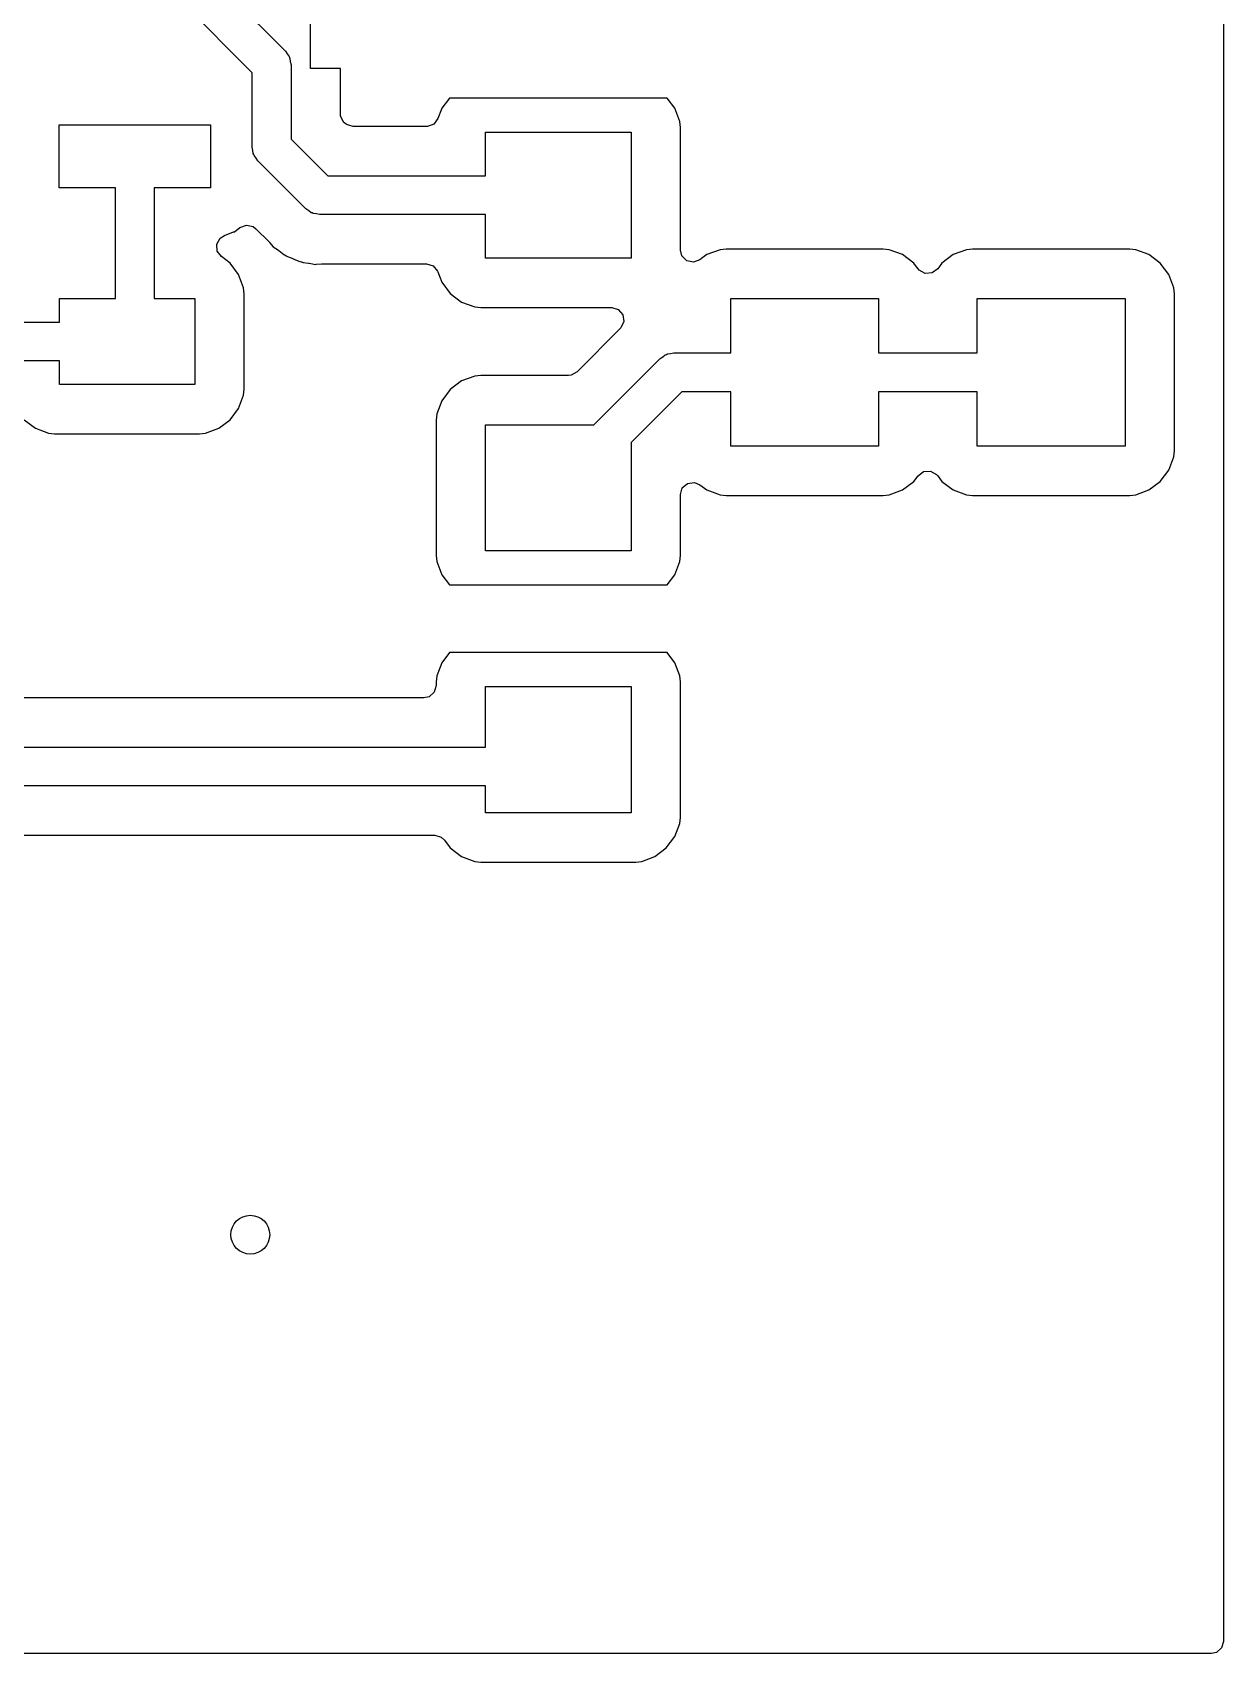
# Model space of a CAD drawing. Extents: x 4.34 to 6.68, y -4.43 to -2.89.
# Drawn here: x 6.198 to 6.681, y -4.431 to -3.773 of the extents above; entities that cross this region are included whole.
import ezdxf

# ---------------------------------------------------------------- set-up
doc = ezdxf.new("R2010")
doc.units = 0
doc.header["$MEASUREMENT"] = 0
doc.layers.add('BLACK', color=7, linetype='CONTINUOUS')

msp = doc.modelspace()

# ---------------------------------------------------------------- linework, layer by layer
at = {"layer": 'BLACK', "linetype": 'CONTINUOUS'}
for p, q in [((6.68108, -2.89587), (6.68108, -4.42595)), ((6.26993, -3.75017), (6.30031, -3.78055)), ((6.28686, -3.78937), (6.2588, -3.7613)), ((6.31049, -3.78768), (6.31049, -3.76241)), ((6.30031, -3.78055), (6.30101, -3.78166)), ((6.30101, -3.78166), (6.30183, -3.78269)), ((6.30183, -3.78269), (6.30193, -3.78313)), ((6.28686, -3.81957), (6.28686, -3.78937)), ((6.30193, -3.78313), (6.30217, -3.78352)), ((6.30217, -3.78352), (6.30232, -3.78483)), ((6.30232, -3.78483), (6.30261, -3.78611)), ((6.30261, -3.78611), (6.30261, -3.81631)), ((6.32263, -3.78768), (6.31049, -3.78768)), ((6.32263, -3.80596), (6.32263, -3.78768)), ((6.36686, -3.79969), (6.36381, -3.80376)), ((6.4553, -3.79969), (6.36686, -3.79969)), ((6.45834, -3.80376), (6.4553, -3.79969)), ((6.32274, -3.80702), (6.32263, -3.80596)), ((6.32408, -3.80947), (6.32274, -3.80702)), ((6.36224, -3.80795), (6.36056, -3.81018)), ((6.36368, -3.80409), (6.36224, -3.80795)), ((6.36381, -3.80376), (6.36368, -3.80409)), ((6.46036, -3.80913), (6.45834, -3.80376)), ((6.46062, -3.81157), (6.46036, -3.80913)), ((6.20852, -3.83611), (6.20852, -3.81052)), ((6.20852, -3.81052), (6.26993, -3.81052)), ((6.26993, -3.81052), (6.26993, -3.83611)), ((6.32433, -3.80971), (6.32408, -3.80947)), ((6.32515, -3.81038), (6.32433, -3.80971)), ((6.32783, -3.81117), (6.32515, -3.81038)), ((6.35759, -3.81117), (6.32783, -3.81117)), ((6.35794, -3.81115), (6.35759, -3.81117)), ((6.36056, -3.81018), (6.35794, -3.81115)), ((6.38155, -3.83119), (6.38155, -3.81347)), ((6.38155, -3.81347), (6.4406, -3.81347)), ((6.4406, -3.81347), (6.4406, -3.86465)), ((6.46062, -3.8613), (6.46062, -3.81157)), ((6.28716, -3.82085), (6.28686, -3.81957)), ((6.2873, -3.82216), (6.28716, -3.82085)), ((6.28754, -3.82255), (6.2873, -3.82216)), ((6.28764, -3.82299), (6.28754, -3.82255)), ((6.30261, -3.81631), (6.31749, -3.83119)), ((6.28846, -3.82402), (6.28764, -3.82299)), ((6.28916, -3.82513), (6.28846, -3.82402)), ((6.30866, -3.84463), (6.28916, -3.82513)), ((6.31749, -3.83119), (6.38155, -3.83119)), ((6.23135, -3.83611), (6.20852, -3.83611)), ((6.23135, -3.88091), (6.23135, -3.83611)), ((6.26993, -3.83611), (6.2471, -3.83611)), ((6.2471, -3.83611), (6.2471, -3.88091)), ((6.30977, -3.84533), (6.30866, -3.84463)), ((6.3108, -3.84615), (6.30977, -3.84533)), ((6.31124, -3.84625), (6.3108, -3.84615)), ((6.31162, -3.84649), (6.31124, -3.84625)), ((6.31293, -3.84664), (6.31162, -3.84649)), ((6.31421, -3.84693), (6.31293, -3.84664)), ((6.38155, -3.84693), (6.31421, -3.84693)), ((6.38155, -3.86465), (6.38155, -3.84693)), ((6.27384, -3.8565), (6.2756, -3.85536)), ((6.2756, -3.85536), (6.27932, -3.85397)), ((6.27932, -3.85397), (6.27965, -3.85385)), ((6.27965, -3.85385), (6.28187, -3.85218)), ((6.28187, -3.85218), (6.28449, -3.8512)), ((6.28449, -3.8512), (6.28722, -3.85179)), ((6.28722, -3.85179), (6.28836, -3.85264)), ((6.28836, -3.85264), (6.2937, -3.85798)), ((6.2725, -3.85895), (6.27384, -3.8565)), ((6.27269, -3.86174), (6.2725, -3.85895)), ((6.27437, -3.86398), (6.27269, -3.86174)), ((6.2937, -3.85798), (6.29393, -3.85823)), ((6.29393, -3.85823), (6.29542, -3.85994)), ((6.29542, -3.85994), (6.29748, -3.86139)), ((6.29748, -3.86139), (6.29769, -3.86154)), ((6.29769, -3.86154), (6.29967, -3.8631)), ((6.46123, -3.86368), (6.46062, -3.8613)), ((6.47673, -3.86116), (6.47136, -3.86317)), ((6.47918, -3.86089), (6.47673, -3.86116)), ((6.54297, -3.86089), (6.47918, -3.86089)), ((6.54542, -3.86116), (6.54297, -3.86089)), ((6.55079, -3.86317), (6.54542, -3.86116)), ((6.57673, -3.86116), (6.57136, -3.86317)), ((6.57918, -3.86089), (6.57673, -3.86116)), ((6.64297, -3.86089), (6.57918, -3.86089)), ((6.64542, -3.86116), (6.64297, -3.86089)), ((6.65079, -3.86317), (6.64542, -3.86116)), ((6.27788, -3.86661), (6.27437, -3.86398)), ((6.28132, -3.8712), (6.27788, -3.86661)), ((6.29967, -3.8631), (6.29994, -3.86322)), ((6.29994, -3.86322), (6.30003, -3.86327)), ((6.30003, -3.86327), (6.30061, -3.8636)), ((6.30061, -3.8636), (6.3007, -3.86365)), ((6.3007, -3.86365), (6.30095, -3.86382)), ((6.30095, -3.86382), (6.30123, -3.86393)), ((6.30123, -3.86393), (6.30123, -3.86393)), ((6.30123, -3.86393), (6.30329, -3.86474)), ((6.30329, -3.86474), (6.30353, -3.86484)), ((6.30353, -3.86484), (6.30582, -3.86587)), ((6.30582, -3.86587), (6.30612, -3.86593)), ((6.30612, -3.86593), (6.30622, -3.86596)), ((6.30622, -3.86596), (6.30686, -3.86614)), ((6.30686, -3.86614), (6.30696, -3.86617)), ((6.30696, -3.86617), (6.30724, -3.86628)), ((6.30724, -3.86628), (6.30753, -3.86632)), ((6.30753, -3.86632), (6.30973, -3.8666)), ((6.30973, -3.8666), (6.30999, -3.86665)), ((6.30999, -3.86665), (6.31132, -3.86689)), ((6.31132, -3.86689), (6.31246, -3.8671)), ((6.31246, -3.8671), (6.31276, -3.86709)), ((6.31276, -3.86709), (6.31491, -3.86696)), ((6.31276, -3.86709), (6.31276, -3.86709)), ((6.31491, -3.86696), (6.3152, -3.86695)), ((6.3152, -3.86695), (6.35759, -3.86695)), ((6.35759, -3.86695), (6.36027, -3.86774)), ((6.36027, -3.86774), (6.3621, -3.86985)), ((6.4406, -3.86465), (6.38155, -3.86465)), ((6.46321, -3.86566), (6.46123, -3.86368)), ((6.46594, -3.86625), (6.46321, -3.86566)), ((6.46856, -3.86527), (6.46594, -3.86625)), ((6.46921, -3.86478), (6.46856, -3.86527)), ((6.47136, -3.86317), (6.46921, -3.86478)), ((6.55538, -3.86661), (6.55079, -3.86317)), ((6.55608, -3.86755), (6.55538, -3.86661)), ((6.55711, -3.86892), (6.55608, -3.86755)), ((6.56607, -3.86755), (6.56505, -3.86892)), ((6.56677, -3.86661), (6.56607, -3.86755)), ((6.57136, -3.86317), (6.56677, -3.86661)), ((6.65538, -3.86661), (6.65079, -3.86317)), ((6.65882, -3.8712), (6.65538, -3.86661)), ((6.28333, -3.87657), (6.28132, -3.8712)), ((6.3621, -3.86985), (6.36224, -3.87017)), ((6.36224, -3.87017), (6.3629, -3.87193)), ((6.3629, -3.87193), (6.36381, -3.87436)), ((6.36381, -3.87436), (6.36725, -3.87895)), ((6.55757, -3.86945), (6.55711, -3.86892)), ((6.56002, -3.87079), (6.55757, -3.86945)), ((6.56281, -3.87059), (6.56002, -3.87079)), ((6.56505, -3.86892), (6.56281, -3.87059)), ((6.66083, -3.87657), (6.65882, -3.8712)), ((6.20858, -3.89054), (6.20858, -3.88091)), ((6.20858, -3.88091), (6.23135, -3.88091)), ((6.2471, -3.88091), (6.26358, -3.88091)), ((6.26358, -3.88091), (6.26358, -3.91591)), ((6.2836, -3.87902), (6.28333, -3.87657)), ((6.2836, -3.91781), (6.2836, -3.87902)), ((6.36725, -3.87895), (6.37184, -3.88239)), ((6.48108, -3.90304), (6.48108, -3.88091)), ((6.48108, -3.88091), (6.54108, -3.88091)), ((6.54108, -3.88091), (6.54108, -3.90304)), ((6.58108, -3.90304), (6.58108, -3.88091)), ((6.58108, -3.88091), (6.64108, -3.88091)), ((6.64108, -3.88091), (6.64108, -3.94091)), ((6.6611, -3.87902), (6.66083, -3.87657)), ((6.6611, -3.94281), (6.6611, -3.87902)), ((6.37184, -3.88239), (6.3772, -3.8844)), ((6.3772, -3.8844), (6.37965, -3.88467)), ((6.37965, -3.88467), (6.43274, -3.88467)), ((6.43274, -3.88467), (6.43542, -3.88546)), ((6.43542, -3.88546), (6.43725, -3.88757)), ((6.43725, -3.88757), (6.43765, -3.89034)), ((6.16358, -3.89054), (6.20858, -3.89054)), ((6.43625, -3.89314), (6.41869, -3.9107)), ((6.43649, -3.89288), (6.43625, -3.89314)), ((6.43765, -3.89034), (6.43649, -3.89288)), ((6.20858, -3.90629), (6.16358, -3.90629)), ((6.20858, -3.91591), (6.20858, -3.90629)), ((6.42553, -3.93217), (6.45237, -3.90533)), ((6.45237, -3.90533), (6.45348, -3.90464)), ((6.45348, -3.90464), (6.45451, -3.90382)), ((6.45451, -3.90382), (6.45495, -3.90372)), ((6.45495, -3.90372), (6.45534, -3.90347)), ((6.45534, -3.90347), (6.45664, -3.90333)), ((6.45664, -3.90333), (6.45793, -3.90304)), ((6.45793, -3.90304), (6.48108, -3.90304)), ((6.54108, -3.90304), (6.58108, -3.90304)), ((6.37184, -3.91443), (6.36725, -3.91787)), ((6.3772, -3.91242), (6.37184, -3.91443)), ((6.37965, -3.91215), (6.3772, -3.91242)), ((6.41518, -3.91215), (6.37965, -3.91215)), ((6.41624, -3.91204), (6.41518, -3.91215)), ((6.41869, -3.9107), (6.41624, -3.91204)), ((6.26358, -3.91591), (6.20858, -3.91591)), ((6.28132, -3.92562), (6.28333, -3.92025)), ((6.28333, -3.92025), (6.2836, -3.91781)), ((6.36725, -3.91787), (6.36381, -3.92246)), ((6.46119, -3.91878), (6.4406, -3.93937)), ((6.48108, -3.91878), (6.46119, -3.91878)), ((6.48108, -3.94091), (6.48108, -3.91878)), ((6.58108, -3.91878), (6.54108, -3.91878)), ((6.54108, -3.91878), (6.54108, -3.94091)), ((6.58108, -3.94091), (6.58108, -3.91878)), ((6.27788, -3.93021), (6.28132, -3.92562)), ((6.36179, -3.92783), (6.36153, -3.93028)), ((6.36381, -3.92246), (6.36179, -3.92783)), ((6.19427, -3.93021), (6.19886, -3.93365)), ((6.19886, -3.93365), (6.20423, -3.93566)), ((6.26792, -3.93566), (6.27329, -3.93365)), ((6.27329, -3.93365), (6.27788, -3.93021)), ((6.36153, -3.93028), (6.36153, -3.98525)), ((6.38155, -3.98335), (6.38155, -3.93217)), ((6.38155, -3.93217), (6.42553, -3.93217)), ((6.20423, -3.93566), (6.20668, -3.93593)), ((6.20668, -3.93593), (6.26547, -3.93593)), ((6.26547, -3.93593), (6.26792, -3.93566)), ((6.4406, -3.93937), (6.4406, -3.98335)), ((6.54108, -3.94091), (6.48108, -3.94091)), ((6.64108, -3.94091), (6.58108, -3.94091)), ((6.65882, -3.95062), (6.66083, -3.94525)), ((6.66083, -3.94525), (6.6611, -3.94281)), ((6.55538, -3.95521), (6.55711, -3.95291)), ((6.55711, -3.95291), (6.55934, -3.95123)), ((6.55934, -3.95123), (6.56213, -3.95103)), ((6.56213, -3.95103), (6.56459, -3.95238)), ((6.56459, -3.95238), (6.56505, -3.95291)), ((6.56505, -3.95291), (6.56677, -3.95521)), ((6.65538, -3.95521), (6.65882, -3.95062)), ((6.46062, -3.96052), (6.46141, -3.95784)), ((6.46062, -3.98525), (6.46062, -3.96052)), ((6.46141, -3.95784), (6.46352, -3.95601)), ((6.46352, -3.95601), (6.46629, -3.95561)), ((6.46629, -3.95561), (6.46856, -3.95655)), ((6.46856, -3.95655), (6.47136, -3.95865)), ((6.47136, -3.95865), (6.47673, -3.96066)), ((6.47673, -3.96066), (6.47918, -3.96093)), ((6.54297, -3.96093), (6.54542, -3.96066)), ((6.54542, -3.96066), (6.55079, -3.95865)), ((6.55079, -3.95865), (6.55538, -3.95521)), ((6.56677, -3.95521), (6.57136, -3.95865)), ((6.57136, -3.95865), (6.57673, -3.96066)), ((6.57673, -3.96066), (6.57918, -3.96093)), ((6.64297, -3.96093), (6.64542, -3.96066)), ((6.64542, -3.96066), (6.65079, -3.95865)), ((6.65079, -3.95865), (6.65538, -3.95521)), ((6.47918, -3.96093), (6.54297, -3.96093)), ((6.57918, -3.96093), (6.64297, -3.96093)), ((6.36153, -3.98525), (6.36179, -3.9877)), ((6.4406, -3.98335), (6.38155, -3.98335)), ((6.46036, -3.9877), (6.46062, -3.98525)), ((6.36179, -3.9877), (6.36381, -3.99306)), ((6.36381, -3.99306), (6.36686, -3.99713)), ((6.4553, -3.99713), (6.45834, -3.99306)), ((6.45834, -3.99306), (6.46036, -3.9877)), ((6.36686, -3.99713), (6.4553, -3.99713)), ((6.36686, -4.02469), (6.36381, -4.02876)), ((6.4553, -4.02469), (6.36686, -4.02469)), ((6.45834, -4.02876), (6.4553, -4.02469)), ((6.36381, -4.02876), (6.36179, -4.03413)), ((6.46036, -4.03413), (6.45834, -4.02876)), ((6.36153, -4.03806), (6.36074, -4.04074)), ((6.36179, -4.03413), (6.36153, -4.03658)), ((6.36153, -4.03658), (6.36153, -4.03806)), ((6.38155, -4.06304), (6.38155, -4.03847)), ((6.38155, -4.03847), (6.4406, -4.03847)), ((6.4406, -4.03847), (6.4406, -4.08965)), ((6.46062, -4.03658), (6.46036, -4.03413)), ((6.46062, -4.09155), (6.46062, -4.03658)), ((6.35657, -4.04302), (6.17515, -4.04302)), ((6.35863, -4.04257), (6.35657, -4.04302)), ((6.36074, -4.04074), (6.35863, -4.04257)), ((6.16452, -4.06304), (6.38155, -4.06304)), ((6.38155, -4.07878), (6.16452, -4.07878)), ((6.38155, -4.08965), (6.38155, -4.07878)), ((6.4406, -4.08965), (6.38155, -4.08965)), ((6.46036, -4.09399), (6.46062, -4.09155)), ((6.17515, -4.0988), (6.36091, -4.0988)), ((6.36091, -4.0988), (6.36359, -4.09959)), ((6.45834, -4.09936), (6.46036, -4.09399)), ((6.36359, -4.09959), (6.36488, -4.10079)), ((6.36488, -4.10079), (6.36725, -4.10395)), ((6.36725, -4.10395), (6.37184, -4.10739)), ((6.45032, -4.10739), (6.4549, -4.10395)), ((6.4549, -4.10395), (6.45834, -4.09936)), ((6.37184, -4.10739), (6.3772, -4.1094)), ((6.3772, -4.1094), (6.37965, -4.10967)), ((6.37965, -4.10967), (6.4425, -4.10967)), ((6.4425, -4.10967), (6.44495, -4.1094)), ((6.44495, -4.1094), (6.45032, -4.10739)), ((6.68108, -4.42595), (6.68029, -4.42863)), ((6.67612, -4.43091), (6.18899, -4.43091)), ((6.67818, -4.43046), (6.67612, -4.43091)), ((6.68029, -4.42863), (6.67818, -4.43046))]:
    msp.add_line(p, q, dxfattribs=at)
at = {"layer": 'BLACK'}
msp.add_circle((6.28608, -4.26091), 0.00787, dxfattribs=at)

doc.saveas('drawing.dxf')
